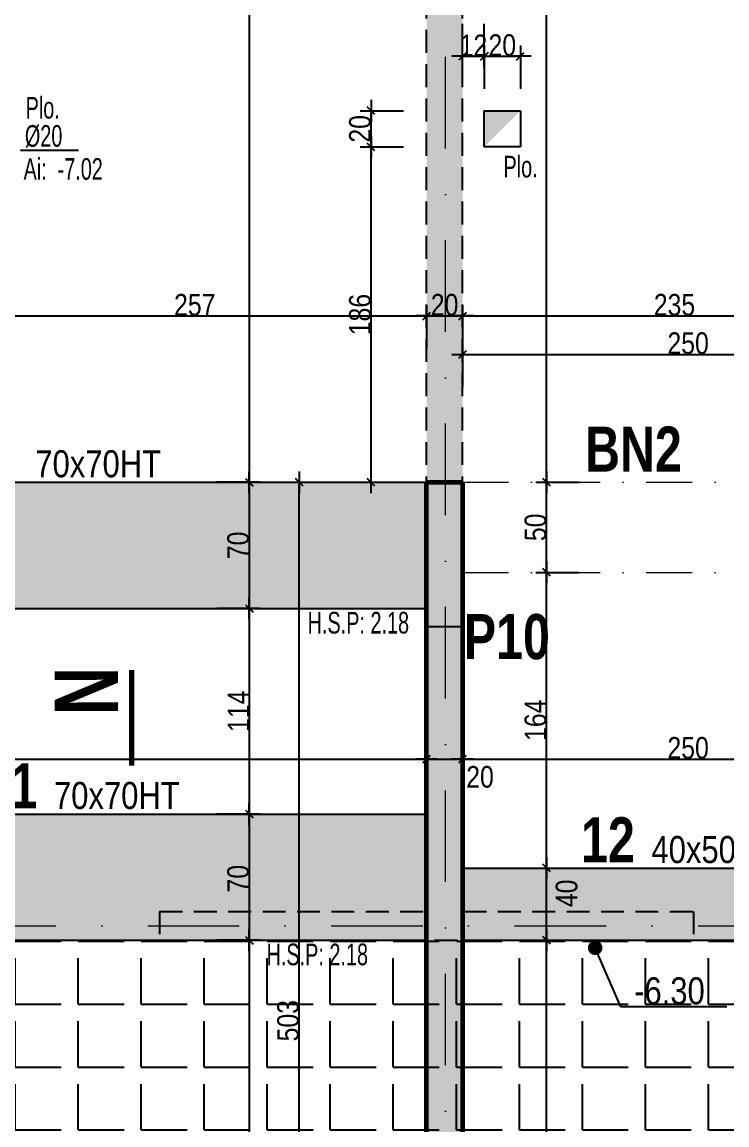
# Model space of a CAD drawing. Header units: millimetres. Extents: x 16050 to 21990, y -27198 to -22998.
# Drawn here: x 18060 to 18451, y -25283 to -24671 of the extents above; entities that cross this region are included whole.
import ezdxf
from ezdxf.enums import TextEntityAlignment as Align

# ---------------------------------------------------------------- set-up
doc = ezdxf.new("R2010")
doc.units = ezdxf.units.MM
doc.linetypes.add('CACHEX2', pattern=[19.05, 12.7, -6.35])
doc.linetypes.add('TIRETPTX2', pattern=[50.8, 25.4, -12.7, 0, -12.7])
for name, color, linetype in [('01_cote_gen', 4, 'Continuous'), ('01_linteaux', 2, 'Continuous'), ('01_murs_sup', 2, 'CACHEX2'), ('01_poch_BN', 9, 'Continuous'), ('01_poch_murs', 253, 'Continuous'), ('01_poch_poteaux', 250, 'Continuous'), ('01_resv', 32, 'Continuous'), ('01_texte', 230, 'Continuous'), ('AA_COTES', 2, 'Continuous')]:
    doc.layers.add(name, color=color, linetype=linetype)
doc.layers.add('01_murs_coup', color=5, linetype='Continuous', lineweight=60)
doc.layers.add('01_tram_axes', color=2, linetype='TIRETPTX2', lineweight=9)
doc.styles.add('ARIAL NA', font='ARIALN.TTF')
doc.styles.add('impact', font='impact.ttf')
doc.styles.add('STYLE2', font='ARIALN.TTF')
doc.dimstyles.new('JB50res', dxfattribs={"dimscale": 0.1, "dimtxt": 120, "dimasz": 12, "dimexe": 0.1, "dimexo": 0.1, "dimgap": 0.09, "dimtad": 1, "dimdec": 1, "dimdsep": 46, "dimtxsty": 'STYLE2', "dimblk1": 'BOND_G', "dimblk2": 'BOND_D', "dimsah": 1, "dimcen": 1.5, "dimdle": 0.01, "dimse1": 1, "dimse2": 1, "dimclrd": 4, "dimclre": 2, "dimclrt": 6, "dimazin": 2, "dimtfac": 2.333333, "dimtdec": 1, "dimtix": 1, "dimtmove": 2, "dimatfit": 3, "dimldrblk": 'BOND_G', "dimfxl": 1, "dimtolj": 1, "dimtzin": 0, "dimarcsym": 0})

# ---------------------------------------------------------------- blocks, each defined once
blk = doc.blocks.new('BOND_G')
at = {"layer": 'AA_COTES', "color": 0}
for p, q in [((0, -5), (0, 15)), ((5, 0), (-5, 0)), ((1.77, 1.77), (-1.77, -1.77))]:
    blk.add_line(p, q, dxfattribs=at)
blk = doc.blocks.new('BOND_D')
at = {"layer": 'AA_COTES', "color": 0}
for p, q in [((5, 0), (-5, 0)), ((-1.77, -1.77), (1.77, 1.77)), ((0, 5), (0, -15))]:
    blk.add_line(p, q, dxfattribs=at)
blk = doc.blocks.new('*D7320')
at = {"layer": '01_cote_gen', "color": 4, "lineweight": -2, "ltscale": 0.1, "transparency": 16777216}
blk.add_line((18305.42, -24855.47), (18553.02, -24855.47), dxfattribs=at)
at = {"layer": 'Defpoints', "color": 0, "ltscale": 0.1, "transparency": 16777216}
for p in [(18554.22, -24855.47), (18554.22, -24890.29), (18304.22, -24951.89)]:
    blk.add_point(p, dxfattribs=at)
at = {"layer": '01_cote_gen', "color": 4, "lineweight": -2, "ltscale": 0.1, "transparency": 16777216, "xscale": 1.2, "yscale": 1.2, "zscale": 1.2, "rotation": 180}
blk.add_blockref('BOND_G', (18304.22, -24855.47), dxfattribs=at)
at = {"layer": '01_cote_gen', "color": 4, "lineweight": -2, "ltscale": 0.1, "transparency": 16777216, "xscale": 1.2, "yscale": 1.2, "zscale": 1.2}
blk.add_blockref('BOND_D', (18554.22, -24855.47), dxfattribs=at)
at = {"layer": '01_cote_gen', "color": 6, "ltscale": 0.1, "transparency": 16777216, "insert": (18429.22, -24849.33), "char_height": 12, "attachment_point": 5, "style": 'STYLE2'}
blk.add_mtext('\\A1;250', dxfattribs=at)
blk = doc.blocks.new('*D7334')
at = {"layer": '01_cote_gen', "color": 4, "lineweight": -2, "ltscale": 0.1, "transparency": 16777216}
blk.add_line((18028.42, -24834.16), (18283.02, -24834.16), dxfattribs=at)
at = {"layer": 'Defpoints', "color": 0, "ltscale": 0.1, "transparency": 16777216}
for p in [(18284.22, -24834.16), (18027.22, -24840.16), (18284.22, -24940.29)]:
    blk.add_point(p, dxfattribs=at)
at = {"layer": '01_cote_gen', "color": 4, "lineweight": -2, "ltscale": 0.1, "transparency": 16777216, "xscale": 1.2, "yscale": 1.2, "zscale": 1.2, "rotation": 180}
blk.add_blockref('BOND_G', (18027.22, -24834.16), dxfattribs=at)
at = {"layer": '01_cote_gen', "color": 4, "lineweight": -2, "ltscale": 0.1, "transparency": 16777216, "xscale": 1.2, "yscale": 1.2, "zscale": 1.2}
blk.add_blockref('BOND_D', (18284.22, -24834.16), dxfattribs=at)
at = {"layer": '01_cote_gen', "color": 6, "ltscale": 0.1, "transparency": 16777216, "insert": (18155.72, -24828.02), "char_height": 12, "attachment_point": 5, "style": 'STYLE2'}
blk.add_mtext('\\A1;257', dxfattribs=at)
blk = doc.blocks.new('*D7335')
at = {"layer": '01_cote_gen', "color": 4, "lineweight": -2, "ltscale": 0.1, "transparency": 16777216}
blk.add_line((18285.42, -24834.16), (18303.02, -24834.16), dxfattribs=at)
at = {"layer": 'Defpoints', "color": 0, "ltscale": 0.1, "transparency": 16777216}
for p in [(18304.22, -24834.16), (18284.22, -24840.16), (18304.22, -24940.29)]:
    blk.add_point(p, dxfattribs=at)
at = {"layer": '01_cote_gen', "color": 4, "lineweight": -2, "ltscale": 0.1, "transparency": 16777216, "xscale": 1.2, "yscale": 1.2, "zscale": 1.2, "rotation": 180}
blk.add_blockref('BOND_G', (18284.22, -24834.16), dxfattribs=at)
at = {"layer": '01_cote_gen', "color": 4, "lineweight": -2, "ltscale": 0.1, "transparency": 16777216, "xscale": 1.2, "yscale": 1.2, "zscale": 1.2}
blk.add_blockref('BOND_D', (18304.22, -24834.16), dxfattribs=at)
at = {"layer": '01_cote_gen', "color": 6, "ltscale": 0.1, "transparency": 16777216, "insert": (18294.22, -24828.02), "char_height": 12, "attachment_point": 5, "style": 'STYLE2'}
blk.add_mtext('\\A1;20', dxfattribs=at)
blk = doc.blocks.new('*D7337')
at = {"layer": '01_cote_gen', "color": 4, "lineweight": -2, "ltscale": 0.1, "transparency": 16777216}
blk.add_line((18305.42, -24834.16), (18537.91, -24834.16), dxfattribs=at)
at = {"layer": 'Defpoints', "color": 0, "ltscale": 0.1, "transparency": 16777216}
for p in [(18539.11, -24834.16), (18304.22, -24840.16), (18539.11, -24840.2)]:
    blk.add_point(p, dxfattribs=at)
at = {"layer": '01_cote_gen', "color": 4, "lineweight": -2, "ltscale": 0.1, "transparency": 16777216, "xscale": 1.2, "yscale": 1.2, "zscale": 1.2, "rotation": 180}
blk.add_blockref('BOND_G', (18304.22, -24834.16), dxfattribs=at)
at = {"layer": '01_cote_gen', "color": 4, "lineweight": -2, "ltscale": 0.1, "transparency": 16777216, "xscale": 1.2, "yscale": 1.2, "zscale": 1.2}
blk.add_blockref('BOND_D', (18539.11, -24834.16), dxfattribs=at)
at = {"layer": '01_cote_gen', "color": 6, "ltscale": 0.1, "transparency": 16777216, "insert": (18421.66, -24828.02), "char_height": 12, "attachment_point": 5, "style": 'STYLE2'}
blk.add_mtext('\\A1;235', dxfattribs=at)
blk = doc.blocks.new('*D7344')
at = {"layer": '01_cote_gen', "color": 4, "lineweight": -2, "ltscale": 0.1, "transparency": 16777216}
blk.add_line((17728.42, -25079.93), (18283.02, -25079.93), dxfattribs=at)
at = {"layer": 'Defpoints', "color": 0, "ltscale": 0.1, "transparency": 16777216}
for p in [(18284.22, -25079.93), (17727.22, -25085.93), (18284.22, -25085.93)]:
    blk.add_point(p, dxfattribs=at)
at = {"layer": '01_cote_gen', "color": 4, "lineweight": -2, "ltscale": 0.1, "transparency": 16777216, "xscale": 1.2, "yscale": 1.2, "zscale": 1.2, "rotation": 180}
blk.add_blockref('BOND_G', (17727.22, -25079.93), dxfattribs=at)
at = {"layer": '01_cote_gen', "color": 4, "lineweight": -2, "ltscale": 0.1, "transparency": 16777216, "xscale": 1.2, "yscale": 1.2, "zscale": 1.2}
blk.add_blockref('BOND_D', (18284.22, -25079.93), dxfattribs=at)
at = {"layer": '01_cote_gen', "color": 6, "ltscale": 0.1, "transparency": 16777216, "insert": (18005.72, -25073.82), "char_height": 12, "attachment_point": 5, "style": 'STYLE2'}
blk.add_mtext('\\A1;557', dxfattribs=at)
blk = doc.blocks.new('*D7345')
at = {"layer": '01_cote_gen', "color": 4, "lineweight": -2, "ltscale": 0.1, "transparency": 16777216}
blk.add_line((18285.42, -25079.93), (18303.02, -25079.93), dxfattribs=at)
at = {"layer": 'Defpoints', "color": 0, "ltscale": 0.1, "transparency": 16777216}
for p in [(18304.22, -25079.93), (18284.22, -25085.93), (18304.22, -25085.93)]:
    blk.add_point(p, dxfattribs=at)
at = {"layer": '01_cote_gen', "color": 4, "lineweight": -2, "ltscale": 0.1, "transparency": 16777216, "xscale": 1.2, "yscale": 1.2, "zscale": 1.2, "rotation": 180}
blk.add_blockref('BOND_G', (18284.22, -25079.93), dxfattribs=at)
at = {"layer": '01_cote_gen', "color": 4, "lineweight": -2, "ltscale": 0.1, "transparency": 16777216, "xscale": 1.2, "yscale": 1.2, "zscale": 1.2}
blk.add_blockref('BOND_D', (18304.22, -25079.93), dxfattribs=at)
at = {"layer": '01_cote_gen', "color": 6, "ltscale": 0.1, "transparency": 16777216, "insert": (18313.85, -25089.86), "char_height": 12, "attachment_point": 5, "style": 'STYLE2'}
blk.add_mtext('\\A1;20', dxfattribs=at)
blk = doc.blocks.new('*D7346')
at = {"layer": '01_cote_gen', "color": 4, "lineweight": -2, "ltscale": 0.1, "transparency": 16777216}
blk.add_line((18305.42, -25079.93), (18553.02, -25079.93), dxfattribs=at)
at = {"layer": 'Defpoints', "color": 0, "ltscale": 0.1, "transparency": 16777216}
for p in [(18554.22, -25079.93), (18554.22, -25101.76), (18304.22, -25107.14)]:
    blk.add_point(p, dxfattribs=at)
at = {"layer": '01_cote_gen', "color": 4, "lineweight": -2, "ltscale": 0.1, "transparency": 16777216, "xscale": 1.2, "yscale": 1.2, "zscale": 1.2, "rotation": 180}
blk.add_blockref('BOND_G', (18304.22, -25079.93), dxfattribs=at)
at = {"layer": '01_cote_gen', "color": 4, "lineweight": -2, "ltscale": 0.1, "transparency": 16777216, "xscale": 1.2, "yscale": 1.2, "zscale": 1.2}
blk.add_blockref('BOND_D', (18554.22, -25079.93), dxfattribs=at)
at = {"layer": '01_cote_gen', "color": 6, "ltscale": 0.1, "transparency": 16777216, "insert": (18429.22, -25073.79), "char_height": 12, "attachment_point": 5, "style": 'STYLE2'}
blk.add_mtext('\\A1;250', dxfattribs=at)
blk = doc.blocks.new('*D7393')
at = {"layer": '01_cote_gen', "color": 4, "lineweight": -2, "ltscale": 0.1, "transparency": 16777216}
blk.add_line((18185.94, -24327.61), (18185.94, -24925.22), dxfattribs=at)
at = {"layer": 'Defpoints', "color": 0, "ltscale": 0.1, "transparency": 16777216}
for p in [(18167.94, -24326.41), (18167.96, -24926.42), (18185.94, -24926.42)]:
    blk.add_point(p, dxfattribs=at)
at = {"layer": '01_cote_gen', "color": 4, "lineweight": -2, "ltscale": 0.1, "transparency": 16777216, "xscale": 1.2, "yscale": 1.2, "zscale": 1.2}
for name, p, rotation in [('BOND_G', (18185.94, -24326.41), 90), ('BOND_D', (18185.94, -24926.42), 270)]:
    blk.add_blockref(name, p, dxfattribs=dict(at, rotation=rotation))
at = {"layer": '01_cote_gen', "color": 6, "ltscale": 0.1, "transparency": 16777216, "insert": (18179.8, -24626.42), "char_height": 12, "attachment_point": 5, "rotation": 90, "style": 'STYLE2'}
blk.add_mtext('\\A1;600', dxfattribs=at)
blk = doc.blocks.new('*D7394')
at = {"layer": '01_cote_gen', "color": 4, "lineweight": -2, "ltscale": 0.1, "transparency": 16777216}
blk.add_line((18185.94, -24927.62), (18185.94, -24995.22), dxfattribs=at)
at = {"layer": 'Defpoints', "color": 0, "ltscale": 0.1, "transparency": 16777216}
for p in [(18167.94, -24926.42), (18159.44, -24996.42), (18185.94, -24996.42)]:
    blk.add_point(p, dxfattribs=at)
at = {"layer": '01_cote_gen', "color": 4, "lineweight": -2, "ltscale": 0.1, "transparency": 16777216, "xscale": 1.2, "yscale": 1.2, "zscale": 1.2}
for name, p, rotation in [('BOND_G', (18185.94, -24926.42), 90), ('BOND_D', (18185.94, -24996.42), 270)]:
    blk.add_blockref(name, p, dxfattribs=dict(at, rotation=rotation))
at = {"layer": '01_cote_gen', "color": 6, "ltscale": 0.1, "transparency": 16777216, "insert": (18179.8, -24961.42), "char_height": 12, "attachment_point": 5, "rotation": 90, "style": 'STYLE2'}
blk.add_mtext('\\A1;70', dxfattribs=at)
blk = doc.blocks.new('*D7395')
at = {"layer": '01_cote_gen', "color": 4, "lineweight": -2, "ltscale": 0.1, "transparency": 16777216}
blk.add_line((18185.94, -25111.62), (18185.94, -25179.22), dxfattribs=at)
at = {"layer": 'Defpoints', "color": 0, "ltscale": 0.1, "transparency": 16777216}
for p in [(18167.94, -25110.42), (18167.94, -25180.42), (18185.94, -25180.42)]:
    blk.add_point(p, dxfattribs=at)
at = {"layer": '01_cote_gen', "color": 4, "lineweight": -2, "ltscale": 0.1, "transparency": 16777216, "xscale": 1.2, "yscale": 1.2, "zscale": 1.2}
for name, p, rotation in [('BOND_G', (18185.94, -25110.42), 90), ('BOND_D', (18185.94, -25180.42), 270)]:
    blk.add_blockref(name, p, dxfattribs=dict(at, rotation=rotation))
at = {"layer": '01_cote_gen', "color": 6, "ltscale": 0.1, "transparency": 16777216, "insert": (18179.8, -25146.29), "char_height": 12, "attachment_point": 5, "rotation": 90, "style": 'STYLE2'}
blk.add_mtext('\\A1;70', dxfattribs=at)
blk = doc.blocks.new('*D7389')
at = {"layer": '01_cote_gen', "color": 4, "lineweight": -2, "ltscale": 0.1, "transparency": 16777216}
blk.add_line((18185.94, -25181.62), (18185.94, -25428.21), dxfattribs=at)
at = {"layer": 'Defpoints', "color": 0, "ltscale": 0.1, "transparency": 16777216}
for p in [(18150.3, -25180.42), (18172.63, -25429.41), (18185.94, -25429.41)]:
    blk.add_point(p, dxfattribs=at)
at = {"layer": '01_cote_gen', "color": 4, "lineweight": -2, "ltscale": 0.1, "transparency": 16777216, "xscale": 1.2, "yscale": 1.2, "zscale": 1.2}
for name, p, rotation in [('BOND_G', (18185.94, -25180.42), 90), ('BOND_D', (18185.94, -25429.41), 270)]:
    blk.add_blockref(name, p, dxfattribs=dict(at, rotation=rotation))
at = {"layer": '01_cote_gen', "color": 6, "ltscale": 0.1, "transparency": 16777216, "insert": (18179.8, -25304.91), "char_height": 12, "attachment_point": 5, "rotation": 90, "style": 'STYLE2'}
blk.add_mtext('\\A1;249', dxfattribs=at)
blk = doc.blocks.new('*D7397')
at = {"layer": '01_cote_gen', "color": 4, "lineweight": -2, "ltscale": 0.1, "transparency": 16777216}
blk.add_line((18185.94, -24997.62), (18185.94, -25109.22), dxfattribs=at)
at = {"layer": 'Defpoints', "color": 0, "ltscale": 0.1, "transparency": 16777216}
for p in [(18156.63, -24996.42), (18172.54, -25110.42), (18185.94, -25110.42)]:
    blk.add_point(p, dxfattribs=at)
at = {"layer": '01_cote_gen', "color": 4, "lineweight": -2, "ltscale": 0.1, "transparency": 16777216, "xscale": 1.2, "yscale": 1.2, "zscale": 1.2}
for name, p, rotation in [('BOND_G', (18185.94, -24996.42), 90), ('BOND_D', (18185.94, -25110.42), 270)]:
    blk.add_blockref(name, p, dxfattribs=dict(at, rotation=rotation))
at = {"layer": '01_cote_gen', "color": 6, "ltscale": 0.1, "transparency": 16777216, "insert": (18179.91, -25053.42), "char_height": 12, "attachment_point": 5, "rotation": 90, "style": 'STYLE2'}
blk.add_mtext('\\A1;114', dxfattribs=at)
blk = doc.blocks.new('*D7401')
at = {"layer": '01_cote_gen', "color": 4, "lineweight": -2, "ltscale": 0.1, "transparency": 16777216}
blk.add_line((18213.63, -25428.21), (18213.63, -24927.61), dxfattribs=at)
at = {"layer": 'Defpoints', "color": 0, "ltscale": 0.1, "transparency": 16777216}
for p in [(18213.63, -24926.41), (18243.91, -24926.41), (18219.49, -25429.41)]:
    blk.add_point(p, dxfattribs=at)
at = {"layer": '01_cote_gen', "color": 4, "lineweight": -2, "ltscale": 0.1, "transparency": 16777216, "xscale": 1.2, "yscale": 1.2, "zscale": 1.2}
for name, p, rotation in [('BOND_D', (18213.63, -24926.41), 90), ('BOND_G', (18213.63, -25429.41), 270)]:
    blk.add_blockref(name, p, dxfattribs=dict(at, rotation=rotation))
at = {"layer": '01_cote_gen', "color": 6, "ltscale": 0.1, "transparency": 16777216, "insert": (18207.49, -25225.06), "char_height": 12, "attachment_point": 5, "rotation": 90, "style": 'STYLE2'}
blk.add_mtext('\\A1;503', dxfattribs=at)
blk = doc.blocks.new('*D7404')
at = {"layer": '01_cote_gen', "color": 4, "lineweight": -2, "ltscale": 0.1, "transparency": 16777216}
blk.add_line((18350.78, -25428.21), (18350.78, -25181.62), dxfattribs=at)
at = {"layer": 'Defpoints', "color": 0, "ltscale": 0.1, "transparency": 16777216}
for p in [(18332.29, -25180.42), (18350.78, -25180.42), (18332.29, -25429.41)]:
    blk.add_point(p, dxfattribs=at)
at = {"layer": '01_cote_gen', "color": 4, "lineweight": -2, "ltscale": 0.1, "transparency": 16777216, "xscale": 1.2, "yscale": 1.2, "zscale": 1.2}
for name, p, rotation in [('BOND_D', (18350.78, -25180.42), 90), ('BOND_G', (18350.78, -25429.41), 270)]:
    blk.add_blockref(name, p, dxfattribs=dict(at, rotation=rotation))
at = {"layer": '01_cote_gen', "color": 6, "ltscale": 0.1, "transparency": 16777216, "insert": (18344.64, -25304.91), "char_height": 12, "attachment_point": 5, "rotation": 90, "style": 'STYLE2'}
blk.add_mtext('\\A1;249', dxfattribs=at)
blk = doc.blocks.new('*D7405')
at = {"layer": '01_cote_gen', "color": 4, "lineweight": -2, "ltscale": 0.1, "transparency": 16777216}
blk.add_line((18350.78, -25179.22), (18350.78, -25141.62), dxfattribs=at)
at = {"layer": 'Defpoints', "color": 0, "ltscale": 0.1, "transparency": 16777216}
for p in [(18350.78, -25140.42), (18368.78, -25140.42), (18368.78, -25180.42)]:
    blk.add_point(p, dxfattribs=at)
at = {"layer": '01_cote_gen', "color": 4, "lineweight": -2, "ltscale": 0.1, "transparency": 16777216, "xscale": 1.2, "yscale": 1.2, "zscale": 1.2}
for name, p, rotation in [('BOND_D', (18350.78, -25140.42), 90), ('BOND_G', (18350.78, -25180.42), 270)]:
    blk.add_blockref(name, p, dxfattribs=dict(at, rotation=rotation))
at = {"layer": '01_cote_gen', "color": 6, "ltscale": 0.1, "transparency": 16777216, "insert": (18361.89, -25154.42), "char_height": 12, "attachment_point": 5, "rotation": 90, "style": 'STYLE2'}
blk.add_mtext('\\A1;40', dxfattribs=at)
blk = doc.blocks.new('*D7406')
at = {"layer": '01_cote_gen', "color": 4, "lineweight": -2, "ltscale": 0.1, "transparency": 16777216}
blk.add_line((18350.78, -25139.22), (18350.78, -24977.61), dxfattribs=at)
at = {"layer": 'Defpoints', "color": 0, "ltscale": 0.1, "transparency": 16777216}
for p in [(18350.78, -24976.41), (18368.78, -24976.41), (18368.78, -25140.42)]:
    blk.add_point(p, dxfattribs=at)
at = {"layer": '01_cote_gen', "color": 4, "lineweight": -2, "ltscale": 0.1, "transparency": 16777216, "xscale": 1.2, "yscale": 1.2, "zscale": 1.2}
for name, p, rotation in [('BOND_D', (18350.78, -24976.41), 90), ('BOND_G', (18350.78, -25140.42), 270)]:
    blk.add_blockref(name, p, dxfattribs=dict(at, rotation=rotation))
at = {"layer": '01_cote_gen', "color": 6, "ltscale": 0.1, "transparency": 16777216, "insert": (18344.64, -25058.41), "char_height": 12, "attachment_point": 5, "rotation": 90, "style": 'STYLE2'}
blk.add_mtext('\\A1;164', dxfattribs=at)
blk = doc.blocks.new('*D7407')
at = {"layer": '01_cote_gen', "color": 4, "lineweight": -2, "ltscale": 0.1, "transparency": 16777216}
blk.add_line((18350.78, -24975.21), (18350.78, -24927.61), dxfattribs=at)
at = {"layer": 'Defpoints', "color": 0, "ltscale": 0.1, "transparency": 16777216}
for p in [(18350.78, -24926.41), (18368.78, -24926.41), (18368.78, -24976.41)]:
    blk.add_point(p, dxfattribs=at)
at = {"layer": '01_cote_gen', "color": 4, "lineweight": -2, "ltscale": 0.1, "transparency": 16777216, "xscale": 1.2, "yscale": 1.2, "zscale": 1.2}
for name, p, rotation in [('BOND_D', (18350.78, -24926.41), 90), ('BOND_G', (18350.78, -24976.41), 270)]:
    blk.add_blockref(name, p, dxfattribs=dict(at, rotation=rotation))
at = {"layer": '01_cote_gen', "color": 6, "ltscale": 0.1, "transparency": 16777216, "insert": (18344.64, -24951.41), "char_height": 12, "attachment_point": 5, "rotation": 90, "style": 'STYLE2'}
blk.add_mtext('\\A1;50', dxfattribs=at)
blk = doc.blocks.new('*D7408')
at = {"layer": '01_cote_gen', "color": 4, "lineweight": -2, "ltscale": 0.1, "transparency": 16777216}
blk.add_line((18350.78, -24925.21), (18350.78, -24327.61), dxfattribs=at)
at = {"layer": 'Defpoints', "color": 0, "ltscale": 0.1, "transparency": 16777216}
for p in [(18350.78, -24326.41), (18394.14, -24326.41), (18394.14, -24926.41)]:
    blk.add_point(p, dxfattribs=at)
at = {"layer": '01_cote_gen', "color": 4, "lineweight": -2, "ltscale": 0.1, "transparency": 16777216, "xscale": 1.2, "yscale": 1.2, "zscale": 1.2}
for name, p, rotation in [('BOND_D', (18350.78, -24326.41), 90), ('BOND_G', (18350.78, -24926.41), 270)]:
    blk.add_blockref(name, p, dxfattribs=dict(at, rotation=rotation))
at = {"layer": '01_cote_gen', "color": 6, "ltscale": 0.1, "transparency": 16777216, "insert": (18344.64, -24626.41), "char_height": 12, "attachment_point": 5, "rotation": 90, "style": 'STYLE2'}
blk.add_mtext('\\A1;600', dxfattribs=at)
blk = doc.blocks.new('*D7803')
at = {"layer": '01_texte', "color": 4, "lineweight": -2, "ltscale": 200, "transparency": 16777216}
blk.add_line((18253.49, -24925.21), (18253.49, -24741.57), dxfattribs=at)
at = {"layer": 'Defpoints', "color": 0, "ltscale": 200, "transparency": 16777216}
for p in [(18253.49, -24740.37), (18316.21, -24740.37), (18260.22, -24926.41)]:
    blk.add_point(p, dxfattribs=at)
at = {"layer": '01_texte', "color": 4, "lineweight": -2, "ltscale": 200, "transparency": 16777216, "xscale": 1.2, "yscale": 1.2, "zscale": 1.2}
for name, p, rotation in [('BOND_D', (18253.49, -24740.37), 90), ('BOND_G', (18253.49, -24926.41), 270)]:
    blk.add_blockref(name, p, dxfattribs=dict(at, rotation=rotation))
at = {"layer": '01_texte', "color": 6, "ltscale": 200, "transparency": 16777216, "insert": (18247.35, -24833.39), "char_height": 12, "attachment_point": 5, "rotation": 90, "style": 'STYLE2'}
blk.add_mtext('\\A1;186', dxfattribs=at)
blk = doc.blocks.new('*D7804')
at = {"layer": '01_texte', "color": 4, "lineweight": -2, "ltscale": 200, "transparency": 16777216}
blk.add_line((18253.49, -24739.17), (18253.49, -24721.57), dxfattribs=at)
at = {"layer": 'Defpoints', "color": 0, "ltscale": 200, "transparency": 16777216}
for p in [(18253.49, -24720.37), (18336.21, -24720.37), (18336.21, -24740.37)]:
    blk.add_point(p, dxfattribs=at)
at = {"layer": '01_texte', "color": 4, "lineweight": -2, "ltscale": 200, "transparency": 16777216, "xscale": 1.2, "yscale": 1.2, "zscale": 1.2}
for name, p, rotation in [('BOND_D', (18253.49, -24720.37), 90), ('BOND_G', (18253.49, -24740.37), 270)]:
    blk.add_blockref(name, p, dxfattribs=dict(at, rotation=rotation))
at = {"layer": '01_texte', "color": 6, "ltscale": 200, "transparency": 16777216, "insert": (18247.35, -24730.37), "char_height": 12, "attachment_point": 5, "rotation": 90, "style": 'STYLE2'}
blk.add_mtext('\\A1;20', dxfattribs=at)
blk = doc.blocks.new('*D7805')
at = {"layer": '01_texte', "color": 4, "lineweight": -2, "ltscale": 200, "transparency": 16777216}
for p, q in [((18303.02, -24690.13), (18301.82, -24690.13)), ((18304.22, -24690.13), (18316.21, -24690.13)), ((18317.41, -24690.13), (18318.61, -24690.13))]:
    blk.add_line(p, q, dxfattribs=at)
at = {"layer": 'Defpoints', "color": 0, "ltscale": 200, "transparency": 16777216}
for p in [(18304.22, -24691.09), (18316.21, -24690.13), (18316.21, -24720.37)]:
    blk.add_point(p, dxfattribs=at)
at = {"layer": '01_texte', "color": 4, "lineweight": -2, "ltscale": 200, "transparency": 16777216, "xscale": 1.2, "yscale": 1.2, "zscale": 1.2}
blk.add_blockref('BOND_G', (18304.22, -24690.13), dxfattribs=at)
at = {"layer": '01_texte', "color": 4, "lineweight": -2, "ltscale": 200, "transparency": 16777216, "xscale": 1.2, "yscale": 1.2, "zscale": 1.2, "rotation": 180}
blk.add_blockref('BOND_D', (18316.21, -24690.13), dxfattribs=at)
at = {"layer": '01_texte', "color": 6, "ltscale": 200, "transparency": 16777216, "insert": (18310.21, -24684.1), "char_height": 12, "attachment_point": 5, "style": 'STYLE2'}
blk.add_mtext('\\A1;12', dxfattribs=at)
blk = doc.blocks.new('*D7806')
at = {"layer": '01_texte', "color": 4, "lineweight": -2, "ltscale": 200, "transparency": 16777216}
blk.add_line((18317.41, -24690.13), (18335.01, -24690.13), dxfattribs=at)
at = {"layer": 'Defpoints', "color": 0, "ltscale": 200, "transparency": 16777216}
for p in [(18336.21, -24690.13), (18316.21, -24696.13), (18336.21, -24720.37)]:
    blk.add_point(p, dxfattribs=at)
at = {"layer": '01_texte', "color": 4, "lineweight": -2, "ltscale": 200, "transparency": 16777216, "xscale": 1.2, "yscale": 1.2, "zscale": 1.2, "rotation": 180}
blk.add_blockref('BOND_G', (18316.21, -24690.13), dxfattribs=at)
at = {"layer": '01_texte', "color": 4, "lineweight": -2, "ltscale": 200, "transparency": 16777216, "xscale": 1.2, "yscale": 1.2, "zscale": 1.2}
blk.add_blockref('BOND_D', (18336.21, -24690.13), dxfattribs=at)
at = {"layer": '01_texte', "color": 6, "ltscale": 200, "transparency": 16777216, "insert": (18326.21, -24684), "char_height": 12, "attachment_point": 5, "style": 'STYLE2'}
blk.add_mtext('\\A1;20', dxfattribs=at)

msp = doc.modelspace()

# ---------------------------------------------------------------- hatches: boundary and pattern name
at = {"layer": '01_murs_sup', "ltscale": 0.1}
h = msp.add_hatch(dxfattribs=at)
h.set_pattern_fill('DASH', color=256, scale=2.5, angle=135)
h.set_pattern_definition([(135, (16292.661, 9350.106), (-11.2253202, 9e-16), [7.9375, -7.9375])])
h.paths.add_polyline_path([(19128.22, -23796.42), (18959.22, -23796.42), (18959.22, -23812.42), (19112.22, -23812.42), (19112.22, -24158.42), (19128.22, -24158.42)])
h.paths.add_polyline_path([(19128.22, -24258.42), (19112.22, -24258.42), (19112.22, -24479.42), (18582.74, -24479.42), (18582.74, -24296.42), (18564.74, -24296.42), (18564.74, -24479.42), (18304.22, -24479.42), (18304.22, -23812.42), (18398.22, -23812.42), (18398.22, -23796.42), (18139.22, -23796.42), (18139.22, -23812.42), (18284.22, -23812.42), (18284.22, -24553.42), (18001.14, -24553.42), (18001.14, -24405.42), (17723.22, -24405.42), (17723.22, -23812.42), (17839.22, -23812.42), (17839.22, -23796.42), (17707.22, -23796.42), (17707.22, -25180.42), (17836.22, -25180.42), (17836.22, -25164.42), (17723.22, -25164.42), (17723.22, -24423.42), (17983.14, -24423.42), (17983.14, -24571.42), (18284.22, -24571.42), (18284.22, -25164.42), (18136.22, -25164.42), (18136.22, -25180.42), (18432.22, -25180.42), (18432.22, -25164.42), (18304.22, -25164.42), (18304.22, -24497.42), (18564.74, -24497.42), (18564.74, -24680.42), (18582.74, -24680.42), (18582.74, -24497.42), (19112.22, -24497.42), (19112.22, -24718.42), (19128.22, -24718.42)])
at = {"layer": '01_poch_BN', "ltscale": 200}
h = msp.add_hatch(color=256, dxfattribs=at)
h.dxf.hatch_style = 1
h.paths.add_polyline_path([(17108.22, -24256.41), (16700.22, -24256.41), (16700.22, -24326.41), (16763.23, -24326.41), (16763.22, -24926.41), (16547.22, -24926.42), (16547.22, -24375.38), (16497.22, -24375.38), (16497.22, -24524.05), (16172.56, -24303.3), (16148.64, -24335.41), (16497.22, -24572.42), (16497.22, -24926.43), (16517.22, -24926.43), (16517.22, -24996.43), (17108.22, -24996.41), (17108.22, -24926.41), (17128.22, -24926.41), (17128.22, -24996.41), (17685.22, -24996.41), (17685.22, -24926.41), (17456.22, -24926.41), (17456.22, -24326.41), (17685.22, -24326.41), (17685.22, -24256.41), (17128.22, -24256.41), (17128.22, -24326.41), (17108.22, -24326.41)])
h.paths.add_polyline_path([(17083.7, -24326.41), (17083.7, -24926.42), (16833.22, -24926.42), (16833.23, -24326.41)], flags=16)
h.paths.add_polyline_path([(17153.7, -24326.41), (17386.22, -24326.41), (17386.22, -24926.41), (17153.7, -24926.41)], flags=16)
h.paths.add_polyline_path([(18284.22, -24256.41), (17727.22, -24256.41), (17727.22, -24326.41), (17957.22, -24326.41), (17957.22, -24926.41), (17727.22, -24926.41), (17727.22, -24996.41), (18284.22, -24996.41), (18284.22, -24926.41), (18027.22, -24926.41), (18027.22, -24326.41), (18284.22, -24326.41)])
h.paths.add_polyline_path([(19110.22, -24256.41), (18584.22, -24256.41), (18584.22, -24326.41), (18564.22, -24326.41), (18564.22, -24256.41), (18539.22, -24256.41), (18539.09, -24896.41), (18554.22, -24896.41), (18554.22, -24876.41), (18584.22, -24876.41), (18609.1, -24876.41), (18609.21, -24326.41), (19110.22, -24326.41)])
h.paths.add_polyline_path([(17108.22, -25110.42), (16517.22, -25110.42), (16517.22, -25180.42), (17108.22, -25180.42)])
h.paths.add_polyline_path([(17685.22, -25110.42), (17128.22, -25110.42), (17128.22, -25180.42), (17685.22, -25180.42)])
h.paths.add_polyline_path([(18284.22, -25110.42), (17727.22, -25110.42), (17727.22, -25180.42), (18284.22, -25180.42)])
h.paths.add_polyline_path([(18554.22, -25140.42), (18304.22, -25140.42), (18304.22, -25180.42), (18554.22, -25180.42)])
h.paths.add_polyline_path([(18692.22, -25140.42), (18572.22, -25140.42), (18572.22, -25180.42), (18692.22, -25180.42)])
h.paths.add_polyline_path([(18710.22, -25140.42), (18692.22, -25140.42), (18692.22, -25180.42), (18710.22, -25180.42)])
h.paths.add_polyline_path([(18830.22, -25140.42), (18710.22, -25140.42), (18710.22, -25180.42), (18830.22, -25180.42)])
h.paths.add_polyline_path([(19110.22, -25140.42), (18850.22, -25140.42), (18850.22, -25180.42), (19110.22, -25180.42)])
at = {"layer": '01_poch_murs', "ltscale": 200}
h = msp.add_hatch(color=256, dxfattribs=at)
h.dxf.hatch_style = 1
h.paths.add_polyline_path([(18710.22, -25140.42), (18692.22, -25140.42), (18692.22, -25180.42), (18710.22, -25180.42)])
h.paths.add_polyline_path([(18710.22, -25180.42), (18692.22, -25180.42), (18692.22, -25429.41), (18685.22, -25429.41), (18685.22, -25454.41), (18685.22, -25429.41), (18720.22, -25429.41), (18720.22, -25429.41), (18710.22, -25429.41)])
edge = h.paths.add_edge_path()
edge.add_line((17586.22, -25454.41), (17586.22, -25429.41))
edge.add_line((17586.22, -25429.41), (17128.22, -25429.41))
edge.add_line((17128.22, -25429.41), (17128.22, -25006.43))
edge.add_line((17128.22, -25006.43), (17108.22, -25006.43))
edge.add_line((17108.22, -25006.43), (17108.22, -25429.41))
edge.add_line((17108.22, -25429.41), (16517.22, -25429.41))
edge.add_line((16517.22, -25429.41), (16517.22, -25006.43))
edge.add_line((16517.22, -25006.43), (16497.22, -25006.43))
edge.add_line((16497.22, -25006.43), (16497.22, -25429.42))
edge.add_line((16497.22, -25429.42), (16453.84, -25429.41))
edge.add_arc((15648.21, -25004.12), 911, 330.37439, 332.17018, ccw=False)
edge.add_line((16440.12, -25454.45), (16497.22, -25454.45))
edge.add_line((16497.22, -25454.45), (16517.22, -25454.45))
edge.add_line((16517.22, -25454.45), (16517.22, -25454.41))
edge.add_line((16517.22, -25454.41), (17586.22, -25454.41))
h.paths.add_polyline_path([(17685.22, -25429.41), (17705.22, -25429.41), (17705.22, -25006.43), (17685.22, -25006.43)])
h.paths.add_polyline_path([(18554.22, -25429.41), (18572.22, -25429.41), (18572.22, -25006.41), (18554.22, -25006.41)])
h.paths.add_polyline_path([(17707.22, -25429.41), (17727.22, -25429.41), (17727.22, -25006.43), (17707.22, -25006.43)])
h.paths.add_polyline_path([(18284.22, -25429.41), (18304.22, -25429.41), (18304.22, -25006.41), (18284.22, -25006.41)])
h = msp.add_hatch(dxfattribs=at)
h.set_pattern_fill('ANGLE', color=256, scale=5)
h.set_pattern_definition([(0, (0, 0), (0, 34.925), [25.4, -9.525]), (90, (0, 0), (-34.925, 2e-15), [25.4, -9.525])])
h.paths.add_polyline_path([(18284.22, -25180.42), (17727.22, -25180.42), (17727.22, -25429.41), (18284.22, -25429.41)])
h.paths.add_polyline_path([(18368.22, -25180.42), (18304.22, -25180.42), (18304.22, -25429.41), (18368.22, -25429.41)], flags=17)
h.paths.add_polyline_path([(18554.22, -25180.42), (18368.22, -25180.42), (18368.22, -25429.41), (18554.22, -25429.41)])
h.paths.add_polyline_path([(18692.22, -25180.42), (18572.22, -25180.42), (18572.22, -25429.41), (18577.22, -25429.41), (18685.22, -25429.41), (18692.22, -25429.41)])
h.paths.add_polyline_path([(18830.22, -25180.42), (18710.22, -25180.42), (18710.22, -25429.41), (18720.22, -25429.41), (18825.22, -25429.41), (18830.22, -25429.41)])
h.paths.add_polyline_path([(19108.22, -25180.42), (18850.22, -25180.42), (18850.22, -25429.41), (19108.22, -25429.41)], flags=17)
h.paths.add_polyline_path([(18850.22, -25180.42), (18830.22, -25180.42), (18830.22, -25429.41), (18825.22, -25429.41), (18825.22, -25434.41), (19108.22, -25434.41), (19108.22, -25429.41), (18850.22, -25429.41)])
h.paths.add_polyline_path([(18710.22, -25180.42), (18692.22, -25180.42), (18692.22, -25429.41), (18685.22, -25429.41), (18685.22, -25434.41), (18720.22, -25434.41), (18720.22, -25429.41), (18710.22, -25429.41)])
h.paths.add_polyline_path([(18572.22, -25180.42), (18554.22, -25180.42), (18554.22, -25429.41), (18388.22, -25429.41), (18388.22, -25434.41), (18577.22, -25434.41), (18577.22, -25429.41), (18572.22, -25429.41)])
h.paths.add_polyline_path([(18304.22, -25180.42), (18284.22, -25180.42), (18284.22, -25429.41), (17727.22, -25429.41), (17727.22, -25434.41), (18368.22, -25434.41), (18368.22, -25429.41), (18304.22, -25429.41)])
at = {"layer": '01_poch_poteaux', "ltscale": 200}
h = msp.add_hatch(color=256, dxfattribs=at)
h.dxf.hatch_style = 1
h.paths.add_polyline_path([(18294.72, -24926.41), (18284.22, -24926.41), (18284.22, -25006.41), (18294.72, -25006.41)])
h.paths.add_polyline_path([(18304.22, -24926.41), (18294.72, -24926.41), (18294.72, -25006.41), (18304.22, -25006.41)])

# ---------------------------------------------------------------- linework, layer by layer
at = {"layer": '01_linteaux', "ltscale": 0.1}
for p, q in [((18027.22, -24926.41), (18284.22, -24926.41)), ((17727.22, -24996.41), (18284.22, -24996.41)), ((17727.22, -25110.42), (18284.22, -25110.42)), ((18304.22, -25140.42), (18554.22, -25140.42)), ((17727.22, -25180.42), (18284.22, -25180.42)), ((18304.22, -25180.42), (18554.22, -25180.42))]:
    msp.add_line(p, q, dxfattribs=at)
at = {"layer": '01_murs_coup'}
for p, q in [((18284.22, -25429.41), (18284.22, -24926.41)), ((18284.22, -24926.41), (18304.22, -24926.41)), ((18304.22, -24926.41), (18304.22, -25429.41))]:
    msp.add_line(p, q, dxfattribs=at)
at = {"layer": '01_murs_sup'}
for p, q in [((18304.22, -25164.42), (18304.22, -24497.42)), ((18284.22, -25164.42), (18284.22, -24571.42)), ((18136.22, -25164.42), (18284.74, -25164.42)), ((18136.22, -25164.42), (18136.22, -25180.42)), ((18304.74, -25164.42), (18432.22, -25164.42)), ((18432.22, -25164.42), (18432.22, -25180.42)), ((18136.22, -25180.42), (18432.22, -25180.42))]:
    msp.add_line(p, q, dxfattribs=at)
at = {"layer": '01_poch_poteaux', "ltscale": 200}
msp.add_line((18284.22, -25006.41), (18304.22, -25006.41), dxfattribs=at)
at = {"layer": '01_resv', "ltscale": 200}
for p, q in [((18316.21, -24740.37), (18316.21, -24720.37)), ((18316.21, -24720.37), (18336.21, -24720.37)), ((18336.21, -24720.37), (18336.21, -24740.37)), ((18336.21, -24740.37), (18316.21, -24740.37))]:
    msp.add_line(p, q, dxfattribs=at)
msp.add_solid([(18316.21, -24740.37), (18316.21, -24720.37), (18336.21, -24720.37)], dxfattribs=at)
at = {"layer": '01_texte'}
for p, q in [((18091.24, -24742.34), (18059.13, -24742.34)), ((18391.92, -25217.31), (18377.68, -25184.63)), ((18450.61, -25217.31), (18391.92, -25217.31))]:
    msp.add_line(p, q, dxfattribs=at)
at = {"layer": '01_texte', "const_width": 3}
msp.add_lwpolyline([(18120.73, -25030.57), (18120.73, -25083.65)], dxfattribs=at)
at = {"layer": '01_texte', "const_width": 4}
msp.add_lwpolyline([(18375.68, -25184.63, 1), (18379.68, -25184.63, 1)], format="xyb", close=True, dxfattribs=at)
at = {"layer": '01_tram_axes', "color": 253, "ltscale": 2}
for p, q in [((18294.73, -25656.58), (18294.7, -23114.83)), ((16197.32, -25172.41), (19342.3, -25172.41))]:
    msp.add_line(p, q, dxfattribs=at)
at = {"layer": '01_tram_axes'}
for p, q in [((18304.22, -24926.41), (18554.22, -24926.41)), ((18304.22, -24976.41), (18554.22, -24976.41))]:
    msp.add_line(p, q, dxfattribs=at)

# ---------------------------------------------------------------- texts
at = {"layer": '01_texte', "style": 'ARIAL NA', "width": 0.8}
for s, p in [('Plo.', (18071.45, -24728.26)), ('Plo.', (18336.34, -24760.93)), ('Ai: ', (18068.78, -24762.24))]:
    msp.add_text(s, height=12, dxfattribs=at).set_placement(p, align=Align.BOTTOM_CENTER)
for s, p in [('%%C20', (18061.54, -24743.89)), ('-7.02', (18079.69, -24762.23)), ('H.S.P: 2.18', (18218.29, -25013.89)), ('H.S.P: 2.18', (18195.53, -25197.89))]:
    msp.add_text(s, height=12, dxfattribs=at).set_placement(p, align=Align.BOTTOM_LEFT)
at = {"layer": '01_texte'}
for s, height, style, p in [('BN2', 25, 'impact', (18398.91, -24928.03)), ('70x70HT', 15, 'ARIAL NA', (18102.19, -24928.14)), ('P10', 25, 'impact', (18328.72, -25032.01)), ('11', 25, 'impact', (18053.58, -25114.75)), ('70x70HT', 15, 'ARIAL NA', (18112.53, -25112.14)), ('12', 25, 'impact', (18384.79, -25144.75)), ('40x50HT', 15, 'ARIAL NA', (18443.74, -25142.14))]:
    msp.add_text(s, height=height, dxfattribs=dict(at, style=style)).set_placement(p, align=Align.BOTTOM_CENTER)
at = {"layer": '01_texte', "style": 'impact'}
msp.add_text('N', height=35, rotation=90, dxfattribs=at).set_placement((18123.58, -25042.29), align=Align.BOTTOM_CENTER)
at = {"layer": '01_texte', "style": 'ARIAL NA'}
msp.add_text('-6.30', height=15, dxfattribs=at).set_placement((18399.28, -25216))

# ---------------------------------------------------------------- dimensions: what is measured, and where the dimension line sits
at = {"layer": '01_cote_gen', "ltscale": 0.1}
for base, p1, p2, picture, middle in [((18185.94, -24926.42), (18167.94, -24326.41), (18167.96, -24926.42), '*D7393', (18179.8, -24626.42)), ((18350.78, -24326.41), (18394.14, -24926.41), (18394.14, -24326.41), '*D7408', (18344.64, -24626.41)), ((18185.94, -24996.42), (18167.94, -24926.42), (18159.44, -24996.42), '*D7394', (18179.8, -24961.42)), ((18350.78, -24926.41), (18368.78, -24976.41), (18368.78, -24926.41), '*D7407', (18344.64, -24951.41)), ((18350.78, -24976.41), (18368.78, -25140.42), (18368.78, -24976.41), '*D7406', (18344.64, -25058.41)), ((18185.94, -25110.42), (18156.63, -24996.42), (18172.54, -25110.42), '*D7397', (18179.91, -25053.42)), ((18185.94, -25429.41), (18150.3, -25180.42), (18172.63, -25429.41), '*D7389', (18179.8, -25304.91)), ((18350.78, -25180.42), (18332.29, -25429.41), (18332.29, -25180.42), '*D7404', (18344.64, -25304.91))]:
    dim = msp.add_linear_dim(base=base, p1=p1, p2=p2, angle=90, dimstyle='JB50res', dxfattribs=at)
    dim.commit()
    dim.dimension.update_dxf_attribs({"geometry": picture, "text_midpoint": middle})
for base, p1, p2, picture, middle in [((18284.22, -24834.16), (18027.22, -24840.16), (18284.22, -24940.29), '*D7334', (18155.72, -24828.02)), ((18304.22, -24834.16), (18284.22, -24840.16), (18304.22, -24940.29), '*D7335', (18294.22, -24828.02)), ((18554.22, -24855.47), (18304.22, -24951.89), (18554.22, -24890.29), '*D7320', (18429.22, -24849.33)), ((18284.22, -25079.93), (17727.22, -25085.93), (18284.22, -25085.93), '*D7344', (18005.72, -25073.82)), ((18554.22, -25079.93), (18304.22, -25107.14), (18554.22, -25101.76), '*D7346', (18429.22, -25073.79))]:
    dim = msp.add_linear_dim(base=base, p1=p1, p2=p2, dimstyle='JB50res', dxfattribs=at)
    dim.commit()
    dim.dimension.update_dxf_attribs({"geometry": picture, "text_midpoint": middle})
dim = msp.add_linear_dim(base=(18539.11, -24834.16), p1=(18304.22, -24840.16), p2=(18539.11, -24840.2), text='235', dimstyle='JB50res', dxfattribs=at)
dim.commit()
dim.dimension.update_dxf_attribs({"geometry": '*D7337', "text_midpoint": (18421.66, -24828.02)})
for base, p1, p2, picture, middle in [((18213.63, -24926.41), (18219.49, -25429.41), (18243.91, -24926.41), '*D7401', (18207.49, -25225.06)), ((18185.94, -25180.42), (18167.94, -25110.42), (18167.94, -25180.42), '*D7395', (18179.8, -25146.29)), ((18350.78, -25140.42), (18368.78, -25180.42), (18368.78, -25140.42), '*D7405', (18361.89, -25154.42))]:
    dim = msp.add_linear_dim(base=base, p1=p1, p2=p2, angle=90, dimstyle='JB50res', dxfattribs=at)
    dim.commit()
    dim.dimension.update_dxf_attribs({"geometry": picture, "text_midpoint": middle, "dimtype": 160})
dim = msp.add_linear_dim(base=(18304.22, -25079.93), p1=(18284.22, -25085.93), p2=(18304.22, -25085.93), dimstyle='JB50res', dxfattribs=at)
dim.commit()
dim.dimension.update_dxf_attribs({"geometry": '*D7345', "text_midpoint": (18313.85, -25089.86), "dimtype": 160})
at = {"layer": '01_texte', "ltscale": 200}
for base, p1, p2, picture, middle in [((18316.21, -24690.13), (18304.22, -24691.09), (18316.21, -24720.37), '*D7805', (18310.21, -24684.1)), ((18336.21, -24690.13), (18316.21, -24696.13), (18336.21, -24720.37), '*D7806', (18326.21, -24684))]:
    dim = msp.add_linear_dim(base=base, p1=p1, p2=p2, dimstyle='JB50res', dxfattribs=at)
    dim.commit()
    dim.dimension.update_dxf_attribs({"geometry": picture, "text_midpoint": middle})
for base, p1, p2, picture, middle in [((18253.49, -24720.37), (18336.21, -24740.37), (18336.21, -24720.37), '*D7804', (18247.35, -24730.37)), ((18253.49, -24740.37), (18260.22, -24926.41), (18316.21, -24740.37), '*D7803', (18247.35, -24833.39))]:
    dim = msp.add_linear_dim(base=base, p1=p1, p2=p2, angle=90, dimstyle='JB50res', dxfattribs=at)
    dim.commit()
    dim.dimension.update_dxf_attribs({"geometry": picture, "text_midpoint": middle})

doc.saveas('drawing.dxf')
